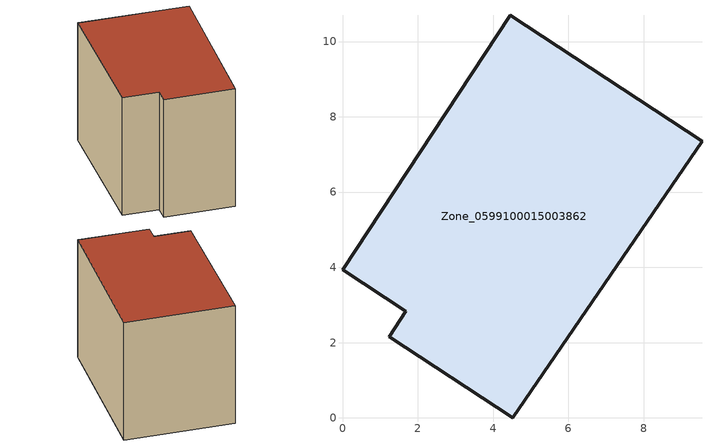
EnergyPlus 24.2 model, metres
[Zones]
Zone_0599100015003862
 floor ground (C_G): 4.45,10.7 9.55,7.35 4.52,0 1.24,2.15 1.68,2.83 0,3.94 z0.83
 wall outside (C_F): 9.55,7.35 4.45,10.7 0,3.94 1.68,2.83 1.24,2.15 4.52,0 9.55,7.35 z0.83:7.97
 roof outside (C_R): 4.52,0 9.55,7.35 4.45,10.7 0,3.94 1.68,2.83 1.24,2.15 z7.97
[BUILDING]
Pand.0599100015003862: North Axis=0; Terrain=City; Loads Convergence Tolerance Value=0.04; Temperature Convergence Tolerance Value=0.4; Solar Distribution=FullExterior; Maximum Number of Warmup Days=25; Minimum Number of Warmup Days=1
[Site:Location]
Rotterdam.The.Hague.AP_ZH_NLD Design_Conditions: Latitude=51.96; Longitude=4.45; Time Zone=1; Elevation=-4.5
[SITE:GROUNDTEMPERATURE:BUILDINGSURFACE]
18, 18, 18, 18, 18, 18, 18, 18, 18, 18, 18, 18
[MATERIAL] Thermal Absorptance=0.9; Solar Absorptance=0.7; Visible Absorptance=0.7
Name | Roughness | Thickness | Conductivity | Density | Specific Heat
G.TI.1965-1974 | MediumSmooth | 0.15 | 0.882353 | 540 | 1210
F.TI.1965-1974 | Rough | 0.3 | 0.697674 | 1920 | 840
R.TI.1965-1974 | MediumRough | 0.2 | 0.232558 | 1500 | 1000
[CONSTRUCTION]
C_G: G.TI.1965-1974
C_F: F.TI.1965-1974
C_R: R.TI.1965-1974
[ZONE]
Zone_0599100015003862: Type=1; Multiplier=1; Ceiling Height=Autocalculate; Volume=Autocalculate; Floor Area=autocalculate; Part of Total Floor Area=Yes
[ZONEINFILTRATION:DESIGNFLOWRATE]
Infil_Zone_0599100015003862: Zone or ZoneList or Space or SpaceList=Zone_0599100015003862; Schedule=AlwaysOn; Design Flow Rate Calculation Method=Flow/Area; Flow Rate per Floor Area=0.003; Constant Term Coefficient=1; Temperature Term Coefficient=0; Velocity Term Coefficient=0; Velocity Squared Term Coefficient=0
[HVACTEMPLATE:ZONE:IDEALLOADSAIRSYSTEM]
Zone_0599100015003862: Maximum Heating Supply Air Temperature=50; Minimum Cooling Supply Air Temperature=13; Maximum Heating Supply Air Humidity Ratio=0.0156; Minimum Cooling Supply Air Humidity Ratio=0.0077; Heating Limit=NoLimit; Cooling Limit=NoLimit; Dehumidification Control Type=ConstantSensibleHeatRatio; Cooling Sensible Heat Ratio=0.7; Dehumidification Setpoint=60; Humidification Control Type=None; Humidification Setpoint=30; Outdoor Air Method=None; Outdoor Air Flow Rate per Person=0.00944; Outdoor Air Flow Rate per Zone Floor Area=0; Outdoor Air Flow Rate per Zone=0; Demand Controlled Ventilation Type=None; Outdoor Air Economizer Type=NoEconomizer; Heat Recovery Type=None; Sensible Heat Recovery Effectiveness=0.7; Latent Heat Recovery Effectiveness=0.65
[ZONECONTROL:THERMOSTAT]
ThermostatControl_Zone_0599100015003862: Zone or ZoneList=Zone_0599100015003862; Control Type Schedule=DualSetpointControlType; Control 1=Thermostat_Zone_0599100015003862; Temperature Difference Between Cutout And Setpoint=0
[THERMOSTATSETPOINT:DUALSETPOINT]
Thermostat_Zone_0599100015003862: Heating Setpoint Temperature Schedule=HeatingSetpoint_Zone_0599100015003862; Cooling Setpoint Temperature Schedule=CoolingSetpoint_Zone_0599100015003862
[SCHEDULE:COMPACT]
HeatingSetpoint_Zone_0599100015003862: Through: 12/31, For: AllDays, Until: 24:00, 21
CoolingSetpoint_Zone_0599100015003862: Through: 12/31, For: AllDays, Until: 24:00, 24
DualSetpointControlType: Through: 12/31, For: AllDays, Until: 24:00, 4
AlwaysOn: Through: 12/31, For: AllDays, Until: 24:00, 1
